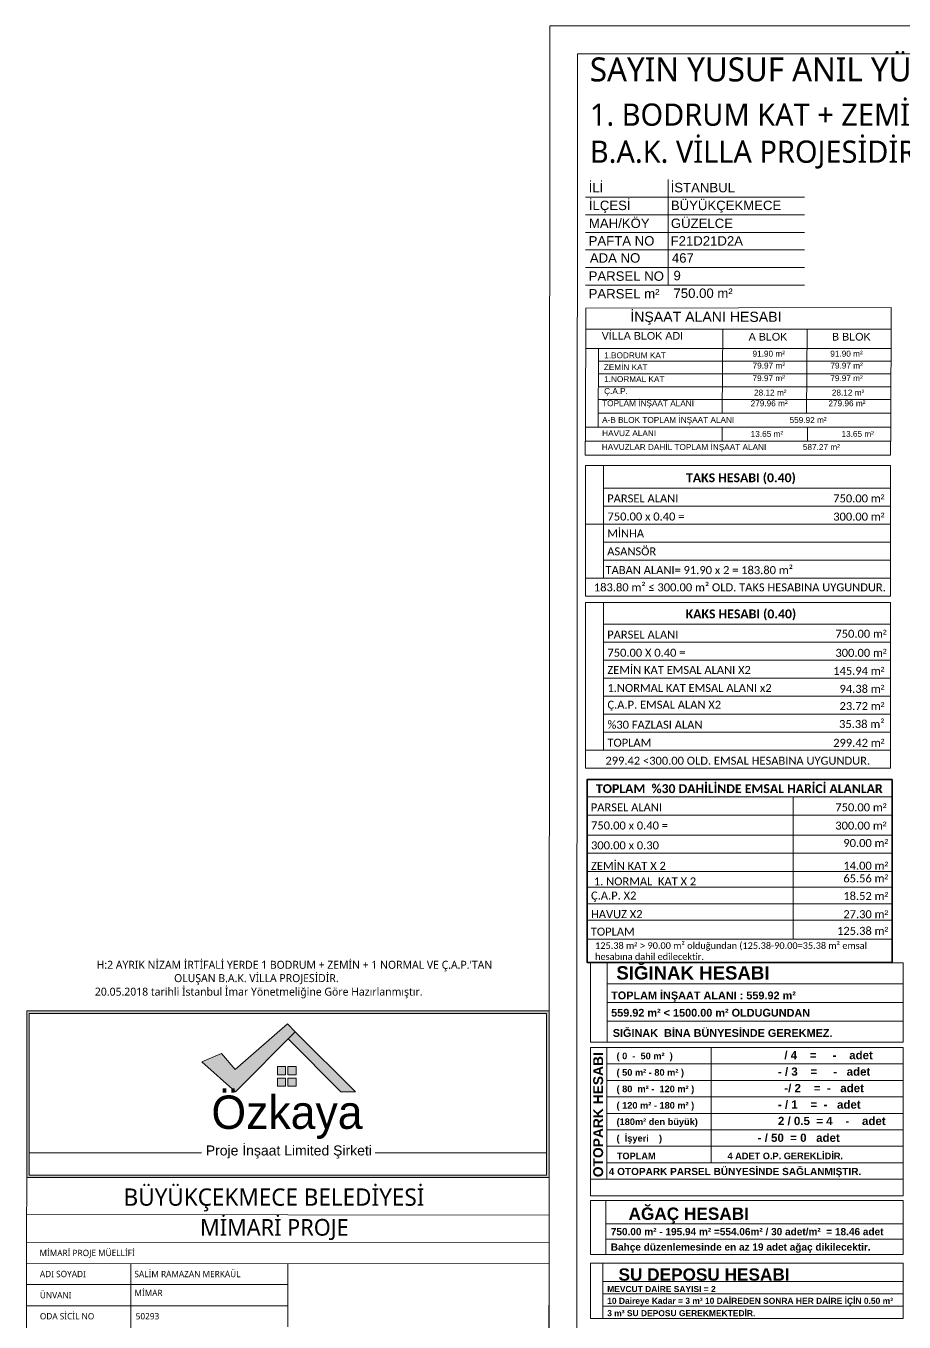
# Model space of a CAD drawing. Header units: millimetres. Extents: x 14753 to 45183, y 5640 to 19518.
# Drawn here: x 14753 to 16334, y 17179 to 19513 of the extents above; entities that cross this region are included whole.
import ezdxf

# ---------------------------------------------------------------- set-up
doc = ezdxf.new("R2010")
doc.units = ezdxf.units.MM
for name, color, linetype, lineweight in [('CERCEVE', 66, 'Continuous', 0), ('k tarama', 252, 'Continuous', 9), ('YAZI', 1, 'Continuous', 0)]:
    doc.layers.add(name, color=color, linetype=linetype, lineweight=lineweight)
doc.layers.add('YAzı', color=7, linetype='Continuous')
doc.styles.add('PAFTA', font='arialbd.ttf')
doc.styles.get("Standard").update_dxf_attribs({"font": 'arial.ttf'})
doc.styles.add('style1', font='arial.ttf', dxfattribs={"height": 10})

# ---------------------------------------------------------------- blocks, each defined once
blk = doc.blocks.new('logo')
at = {"layer": 'k tarama'}
h = blk.add_hatch(color=256, dxfattribs=at)
h.dxf.hatch_style = 1
h.set_gradient(color1=(173, 173, 173), color2=(173, 173, 173), tint=1)
h.paths.add_polyline_path([(-178.6, 6822.9), (-178.6, 6622.9), (448.2, 6622.9), (448.2, 6822.9)])
h.paths.add_polyline_path([(-175.6, 6819.9), (-175.6, 6625.9), (445.2, 6625.9), (445.2, 6819.9)], flags=16)
h.paths.add_polyline_path([(31.3, 6761.6), (55.1, 6771.6), (71.6, 6752.7), (134.4, 6807.5), (143.4, 6798), (215.8, 6725.6), (198.3, 6725.6), (135.1, 6789.5), (71.9, 6725.6)], flags=0)
h.paths.add_polyline_path([(122.1, 6756), (132, 6756), (132, 6746.3), (122.1, 6746.3)], flags=0)
h.paths.add_polyline_path([(122.1, 6742.1), (132, 6742.1), (132, 6732.4), (122.1, 6732.4)], flags=0)
h.paths.add_polyline_path([(134.8, 6756), (144.7, 6756), (144.7, 6746.3), (134.8, 6746.3)], flags=0)
h.paths.add_polyline_path([(134.8, 6742.1), (144.7, 6742.1), (144.7, 6732.4), (134.8, 6732.4)], flags=0)
h.paths.add_polyline_path([(31.9, 6640.3), (237.3, 6640.3), (237.3, 6665), (31.9, 6665)], flags=8)
h.paths.add_polyline_path([(33, 6650.3), (249.2, 6650.3), (249.2, 6731.3), (33, 6731.3)], flags=8)
h = blk.add_hatch(color=256, dxfattribs=at)
h.dxf.hatch_style = 1
h.set_gradient(color1=(173, 173, 173), color2=(173, 173, 173), tint=1)
h.paths.add_polyline_path([(71.9, 6725.6), (135.1, 6789.5), (143.4, 6797.9), (143.4, 6797.9), (134.4, 6807.5), (71.6, 6752.7), (55.1, 6771.6), (31.3, 6761.6)])
h = blk.add_hatch(color=256, dxfattribs=at)
h.dxf.hatch_style = 1
h.set_gradient(color1=(132, 132, 132), color2=(132, 132, 132), tint=1)
h.paths.add_polyline_path([(143.4, 6797.9), (135.1, 6789.5), (198.3, 6725.6), (215.8, 6725.6)])
h = blk.add_hatch(color=256, dxfattribs=at)
h.dxf.hatch_style = 1
h.set_gradient(color1=(132, 132, 132), color2=(132, 132, 132), tint=1)
h.paths.add_polyline_path([(132, 6756), (122.1, 6756), (122.1, 6746.3), (132, 6746.3)])
h.paths.add_polyline_path([(134.8, 6746.3), (144.7, 6746.3), (144.7, 6756), (134.8, 6756)])
h.paths.add_polyline_path([(144.7, 6732.4), (144.7, 6742.1), (134.8, 6742.1), (134.8, 6732.4)])
h.paths.add_polyline_path([(132, 6742.1), (122.1, 6742.1), (122.1, 6732.4), (132, 6732.4)])
for p, q in [((31.1, 6652.4), (-175.6, 6652.4)), ((445.2, 6652.4), (239.4, 6652.4))]:
    blk.add_line(p, q, dxfattribs=at)
for points in [[(-178.6, 6822.9), (448.2, 6822.9), (448.2, 6622.9), (-178.6, 6622.9)], [(-175.6, 6819.9), (445.2, 6819.9), (445.2, 6625.9), (-175.6, 6625.9)], [(122.1, 6756), (132, 6756), (132, 6746.3), (122.1, 6746.3)], [(134.8, 6756), (144.7, 6756), (144.7, 6746.3), (134.8, 6746.3)], [(122.1, 6742.1), (132, 6742.1), (132, 6732.4), (122.1, 6732.4)], [(134.8, 6742.1), (144.7, 6742.1), (144.7, 6732.4), (134.8, 6732.4)]]:
    blk.add_lwpolyline(points, close=True, dxfattribs=at)
for points in [[(55.1, 6771.6), (71.6, 6752.7), (134.4, 6807.5), (143.4, 6797.9), (71.9, 6725.6), (31.3, 6761.6), (55.1, 6771.6)], [(143.4, 6797.9), (215.8, 6725.6), (198.3, 6725.6), (135.1, 6789.5), (143.4, 6797.9)]]:
    blk.add_lwpolyline(points, dxfattribs=at)
at = {"layer": 'k tarama', "attachment_point": 1}
for s, width, insert, char_height in [('{\\fAthelas|b0|i0|c162|p0;Ö\\fAthelas|b0|i0|c0|p0;zkaya}', 238.683, (43, 6721.3), 40), ('Proje İnşaat Limited Şirketi', 529.097, (36.2, 6661.4), 12)]:
    blk.add_mtext_dynamic_manual_height_columns(s, width=width, gutter_width=12.5, heights=[0], dxfattribs=dict(at, insert=insert, char_height=char_height))

msp = doc.modelspace()

# ---------------------------------------------------------------- linework, layer by layer
at = {"layer": 'CERCEVE'}
for p, q in [((15909.5, 19045.7, -574.2), (15909.5, 19236.4, -574.2)), ((15760.3, 19204.6, -574.2), (16154.6, 19204.6, -574.2)), ((15760.3, 19172.8, -574.2), (16154.6, 19172.8, -574.2)), ((15760.3, 19141, -574.2), (16154.6, 19141, -574.2)), ((15760.3, 19109.3, -574.2), (16154.6, 19109.3, -574.2)), ((15760.3, 19077.5, -574.2), (16154.6, 19077.5, -574.2)), ((15760.3, 19045.7, -574.2), (16154.6, 19045.7, -574.2)), ((15761.1, 18966.8, -229.7), (16310.8, 18966.8, -229.7)), ((16007.6, 18966.8, -229.7), (16006.6, 18815.1, -229.7)), ((16159.6, 18966.8, -229.7), (16158.6, 18815.1, -229.7)), ((15761.1, 18931.8, -229.7), (16310.7, 18931.8, -229.7)), ((15783.1, 18790.1, -229.7), (15783.9, 18931.8, -229.7)), ((15783.8, 18909.1, -229.7), (16310.7, 18909.1, -229.7)), ((15783.8, 18886.1, -229.7), (16310.6, 18886.1, -229.7)), ((15783.8, 18863.1, -229.7), (16310.5, 18863.1, -229.7)), ((15783.7, 18840.4, -229.7), (16310.3, 18840.4, -229.7)), ((15783.7, 18815.4, -229.7), (16310.3, 18815.4, -229.7)), ((16006.5, 18790.1, -229.7), (16006.5, 18765.1, -229.7)), ((16160.4, 18790.1, -229.7), (16160.4, 18765.1, -229.7)), ((15760.4, 18721.2, -229.7), (15760.4, 18486.3, -229.7)), ((16309.4, 18721.2, -229.7), (15760.4, 18721.2, -229.7)), ((15792.8, 18721.2, -229.7), (15792.8, 18518.7, -229.7)), ((16309.4, 18486.3, -229.7), (16309.4, 18721.2, -229.7)), ((15792.8, 18680.7, -229.7), (16309.4, 18680.7, -229.7)), ((15792.8, 18648.3, -229.7), (16309.4, 18648.3, -229.7)), ((15760.4, 18615.9, -229.7), (16309.4, 18615.9, -229.7)), ((15792.8, 18583.5, -229.7), (16309.4, 18583.5, -229.7)), ((15792.8, 18551.1, -229.7), (16309.4, 18551.1, -229.7)), ((15760.4, 18518.7, -229.7), (16309.4, 18518.7, -229.7)), ((15760.4, 18486.3, -229.7), (16309.4, 18486.3, -229.7)), ((15760.4, 18474.7, -229.7), (15760.4, 18176.4, -229.7)), ((15760.4, 18474.7, -229.7), (16309.4, 18474.7, -229.7)), ((15792.8, 18474.7, -229.7), (15792.8, 18208.8, -229.7)), ((16309.4, 18176.4, -229.7), (16309.4, 18474.7, -229.7)), ((15792.8, 18435.6, -229.7), (16309.4, 18435.6, -229.7)), ((15792.8, 18403.2, -229.7), (16309.4, 18403.2, -229.7)), ((15792.8, 18370.8, -229.7), (16309.4, 18370.8, -229.7)), ((15792.8, 18338.4, -229.7), (16309.4, 18338.4, -229.7)), ((15792.8, 18306, -229.7), (16309.4, 18306, -229.7)), ((15792.8, 18273.6, -229.7), (16309.4, 18273.6, -229.7)), ((15792.8, 18241.2, -229.7), (16309.4, 18241.2, -229.7)), ((15760.4, 18208.8, -229.7), (16309.4, 18208.8, -229.7)), ((15760.4, 18176.4, -229.7), (16309.4, 18176.4, -229.7)), ((15763.3, 18124.6, -229.7), (16312.3, 18124.6, -229.7)), ((16134.3, 18124.6, -229.7), (16134.3, 18023.3, -229.7)), ((15763.3, 18091.8, -229.7), (16312.3, 18091.8, -229.7)), ((15763.3, 18056.1, -229.7), (16312.3, 18056.1, -229.7)), ((15763.3, 18023.3, -229.7), (16312.3, 18023.3, -229.7)), ((16134.3, 18023.3, -229.7), (16134.3, 17868.5, -229.7)), ((15763.3, 17990.5, -229.7), (16312.3, 17990.5, -229.7)), ((15763.3, 17962.5, -229.7), (16312.3, 17962.5, -229.7)), ((15763.3, 17932.5, -229.7), (16312.3, 17932.5, -229.7)), ((15763.3, 17902.6, -229.7), (16312.3, 17902.6, -229.7)), ((15763.3, 17868.5, -229.7), (16312.3, 17868.5, -229.7)), ((15769.3, 17826, 344.5), (16332.5, 17826, 344.5)), ((15769.3, 17826, 344.5), (16332.5, 17826, 344.5)), ((15769.3, 17826, 344.5), (16332.5, 17826, 344.5)), ((15769.3, 17826, 344.5), (15769.3, 17683.5, 344.5)), ((15769.3, 17826, 344.5), (16332.5, 17826, 344.5)), ((15799.3, 17683.5, 344.5), (15799.3, 17826, 344.5)), ((16332.5, 17683.5, 344.5), (16332.5, 17826, 344.5)), ((15799.3, 17788.5, 344.5), (16332.5, 17788.5, 344.5)), ((15799.3, 17754.7, 344.5), (16332.5, 17754.7, 344.5)), ((15799.3, 17721, 344.5), (16332.5, 17721, 344.5)), ((15769.3, 17683.5, 344.5), (16332.5, 17683.5, 344.5)), ((15769.3, 17673.7, 344.5), (16332.5, 17673.7, 344.5)), ((16332.5, 17406.9, 344.5), (16332.5, 17673.7, 344.5)), ((15799, 17644, 344.5), (16332.5, 17644, 344.5)), ((14754.6, 17372.8), (15695.1, 17372, -135.7)), ((14754.6, 17322.8), (15695.1, 17322, -135.7)), ((14754.6, 17284.8), (15695.1, 17284, -135.7)), ((14942.2, 17284.7, 114.5), (14942.2, 17132.8, 126)), ((15224.9, 17284.2, 145.7), (15224.9, 17170.7, -67.9)), ((14754.8, 17246.8, 0.1), (15224.9, 17246.8, 0.1)), ((14754.8, 17208.8, 0.1), (15224.9, 17208.8, 0.1))]:
    msp.add_line(p, q, dxfattribs=at)
at = {"layer": 'CERCEVE', "linetype": 'Continuous'}
for p, q in [((15769.3, 17673.7, 344.5), (15769.3, 17406.9, 344.5)), ((15799, 17436.5, 344.5), (15799, 17673.7, 344.5)), ((15986.5, 17673.7, 344.5), (15986.5, 17466.2, 344.5)), ((15799, 17614.4, 344.5), (16332.5, 17614.4, 344.5)), ((15799, 17584.7, 344.5), (16332.5, 17584.7, 344.5)), ((15799, 17555.1, 344.5), (16332.5, 17555.1, 344.5)), ((15799, 17525.5, 344.5), (16332.5, 17525.5, 344.5)), ((15799, 17495.8, 344.5), (16332.5, 17495.8, 344.5)), ((15799, 17466.2, 344.5), (16332.5, 17466.2, 344.5)), ((15769.3, 17436.5, 344.5), (16332.5, 17436.5, 344.5)), ((15769.3, 17406.9, 344.5), (16332.5, 17406.9, 344.5)), ((15769.3, 17398, 344.5), (16332.5, 17398, 344.5)), ((15769.3, 17398, 344.5), (15769.3, 17301.1, 344.5)), ((15797, 17301.1, 344.5), (15797, 17398, 344.5)), ((16332.5, 17301.1, 344.5), (16332.5, 17398, 344.5)), ((15797, 17356.5, 344.5), (16332.5, 17356.5, 344.5)), ((15797, 17328.8, 344.5), (16332.5, 17328.8, 344.5)), ((15769.3, 17301.1, 344.5), (16332.5, 17301.1, 344.5)), ((15769.3, 17285.7, 344.5), (15769.3, 17186, 344.5)), ((15769.3, 17285.7, 344.5), (16332.5, 17285.7, 344.5)), ((15791.5, 17285.7, 344.5), (15791.5, 17186, 344.5)), ((16332.5, 17285.7, 344.5), (16332.5, 17186, 344.5)), ((15791.5, 17252.5, 344.5), (16332.5, 17252.5, 344.5)), ((15791.5, 17230.3, 344.5), (16332.5, 17230.3, 344.5)), ((15791.5, 17208.2, 344.5), (16332.5, 17208.2, 344.5)), ((15769.3, 17186, 344.5), (16332.5, 17186, 344.5)), ((15791.5, 17186, 344.5), (16332.5, 17186, 344.5))]:
    msp.add_line(p, q, dxfattribs=at)
at = {"layer": 'CERCEVE'}
msp.add_lwpolyline([(15693.9, 15622.6), (15696.3, 19512.6), (17976.9, 19512.6), (17976.9, 15622.6), (15693.9, 15622.6)], dxfattribs=at)
for points in [[(15743.9, 15672.6), (15746.3, 19462.6), (17949.4, 19462.6), (17946.9, 15672.6)], [(14753.4, 15622.5), (14754.9, 17739.5), (15695.4, 17739.6), (15693.9, 15622.6)]]:
    msp.add_lwpolyline(points, close=True, dxfattribs=at)
at = {"layer": 'CERCEVE', "lineweight": 0, "elevation": -229.7}
msp.add_lwpolyline([(15760.4, 18790.1), (15761.2, 19004.6), (16311, 19005.8), (16310.2, 18790.1)], close=True, dxfattribs=at)
at = {"layer": 'CERCEVE', "elevation": -229.7}
for points in [[(15760.4, 18765.1), (16310.4, 18765.1), (16310.4, 18790.1), (15760.4, 18790.1)], [(15759.7, 18740.1), (16309.7, 18740.1), (16309.7, 18765.1), (15759.7, 18765.1)]]:
    msp.add_lwpolyline(points, close=True, dxfattribs=at)
at = {"layer": 'CERCEVE', "lineweight": 35, "elevation": -229.7}
msp.add_lwpolyline([(16312.3, 18155.9), (16312.3, 17826.7), (15763.3, 17826.7), (15763.3, 18155.9)], close=True, dxfattribs=at)

# ---------------------------------------------------------------- block references
at = {"layer": 'k tarama', "xscale": 1.5, "yscale": 1.5, "zscale": 1.5}
msp.add_blockref('logo', (15022.8, 7505.2), dxfattribs=at)

# ---------------------------------------------------------------- texts
at = {"layer": 'YAZI', "insert": (15775.6, 18494.6, -229.7), "char_height": 14.4017, "width": 578.588, "attachment_point": 7}
msp.add_mtext('\\pt187.22177;{\\fCalibri|b0|i0|c162|p34;183.80 m² \\fCalibri|b0|i0|c0|p34;≤\\fCalibri|b0|i0|c162|p34; 300.00 m² OLD. TAKS HESABINA UYGUNDUR.}', dxfattribs=at)
at = {"layer": 'YAZI', "lineweight": 35, "insert": (15796.4, 18182.5, -229.7), "char_height": 14.402, "width": 593.039, "attachment_point": 7}
msp.add_mtext('{\\fCalibri|b0|i0|c162|p34;299.42 <300.00 OLD. EMSAL HESABINA UYGUNDUR.}', dxfattribs=at)
at = {"layer": 'YAZI', "linetype": 'Continuous', "insert": (15777.8, 17831.3, -459.4), "char_height": 11.849, "width": 524.556, "attachment_point": 7, "style": 'PAFTA'}
msp.add_mtext('{\\fCalibri|b0|i0|c162|p34;125.38 \\fCalibri|b0|i0|c0|p34;m\\fArial|b0|i0|c162|p34;² >\\fCalibri|b0|i0|c162|p34; 90.00 m² olduğundan (125.38-90.00=35.38 m² emsal hesabına dahil edilecektir. }', dxfattribs=at)
at = {"layer": 'YAzı', "lineweight": 5}
for s, height, p in [('İLİ', 16.95, (15766.2, 19213.2, -574.2)), ('İSTANBUL', 16.95, (15913.8, 19213.2, -574.2)), ('İLÇESİ', 16.95, (15766.6, 19181.1, -574.2)), ('BÜYÜKÇEKMECE', 16.953, (15914.2, 19181.1, -574.2)), ('MAH/KÖY', 16.95, (15766.7, 19148.8, -574.2)), ('GÜZELCE', 16.95, (15914.2, 19148.8, -574.2)), ('PAFTA NO', 16.95, (15766.2, 19117.2, -574.2)), ('ADA NO', 16.95, (15768.4, 19086.5, -574.2)), ('467', 16.95, (15916, 19086.5, -574.2)), ('PARSEL NO', 16.95, (15766.2, 19053.8, -574.2)), ('9', 17, (15918.9, 19054.8, -574.2)), ('PARSEL m²', 16.95, (15766.2, 19022, -574.2)), ('750.00 m²', 16.95, (15918.9, 19023, -574.2))]:
    msp.add_text(s, height=height, rotation=0, dxfattribs=at).set_placement(p)
at = {"layer": 'YAzı', "lineweight": 0}
msp.add_text('F21D21D2A', height=16.94, dxfattribs=at).set_placement((15913.8, 19117.2, -574.2))
at = {"layer": 'YAzı', "linetype": 'Continuous', "style": 'PAFTA'}
for s, height, p in [('SIĞINAK HESABI', 24, (15816.1, 17796, 344.5)), ('559.92 m² < 1500.00 m² OLDUGUNDAN', 14, (15806.7, 17729.2, 344.5)), ('SIĞINAK  BİNA BÜNYESİNDE GEREKMEZ.', 14, (15809.6, 17692.8, 344.5)), ('( 0  -  50 m²  )', 11.856, (15816.4, 17652.5, 344.5)), ('  / 4    =     -    adet', 14.82, (16106.9, 17652.5, 344.5)), ('( 50 m² - 80 m² )', 11.856, (15816.4, 17622.8, 344.5)), ('- / 3    =     -   adet', 14.82, (16106.9, 17622.9, 344.5)), ('( 80  m² -  120 m² )', 11.856, (15816.4, 17593.2, 344.5)), ('  -/ 2    =  -   adet', 14.82, (16106.9, 17593.2, 344.5)), ('( 120 m² - 180 m² )', 11.856, (15816.4, 17563.6, 344.5)), ('- / 1    =  -   adet', 14.82, (16106.9, 17563.6, 344.5)), ('(180m² den büyük)', 11.856, (15816.4, 17534, 344.5)), ('2 / 0.5  = 4    -    adet', 14.82, (16106.9, 17534, 344.5)), ('(  İşyeri    )', 11.856, (15816.4, 17504.3, 344.5)), ('- / 50  = 0   adet', 14.82, (16070.4, 17503.8, 344.5)), ('TOPLAM ', 11.86, (15816.9, 17472.5, 344.5)), ('4 ADET O.P. GEREKLİDİR. ', 11.856, (16016.1, 17472.5, 344.5)), ('4 OTOPARK PARSEL BÜNYESİNDE SAĞLANMIŞTIR.', 12.925, (15802.5, 17444, 344.5)), ('AĞAÇ HESABI', 22.157, (15838, 17363.4, 344.5)), ('750.00 m² - 195.94 m² =554.06m² / 30 adet/m²  = 18.46 adet', 12.925, (15806.1, 17335.7, 344.5)), ('Bahçe düzenlemesinde en az 19 adet ağaç dikilecektir.', 12.925, (15806.1, 17308, 344.5)), ('SU DEPOSU HESABI', 22.157, (15820, 17253.9, 344.5)), ('MEVCUT DAİRE SAYISI = 2', 10.87, (15799.6, 17233.4, 344.5)), ('10 Daireye Kadar = 3 m³ 10 DAİREDEN SONRA HER DAİRE İÇİN 0.50 m³ ', 10.87, (15799.6, 17212.2, 344.5)), ('3 m³ SU DEPOSU GEREKMEKTEDİR.', 10.87, (15799.6, 17190, 344.5))]:
    msp.add_text(s, height=height, dxfattribs=at).set_placement(p)
at = {"layer": 'YAzı', "lineweight": 35, "style": 'PAFTA'}
msp.add_text('TOPLAM İNŞAAT ALANI : 559.92 m² ', height=14, dxfattribs=at).set_placement((15806.7, 17760.4, 344.5))
at = {"layer": 'YAzı', "linetype": 'Continuous', "style": 'PAFTA'}
msp.add_text('OTOPARK HESABI', height=17.784, rotation=90, dxfattribs=at).set_placement((15792.2, 17440.2, 344.5))
at = {"layer": 'YAzı', "attachment_point": 1, "style": 'style1'}
for s, width, insert, char_height in [("\\pt648;{\\fSegoe UI|b0|i0|c162|p34;SAYIN YUSUF ANIL YÜCELE'E AİT B.A.K. VİLLA PROJESİDİR.}", 5032.612, (15768.4, 19455.9), 43.2), ("\\pt600;{\\fSegoe UI|b0|i0|c162|p34;1. BODRUM KAT + ZEMİN KAT + 1 NORMAL KAT + Ç.A.P'TAN OLUŞAN B.A.K. VİLLA PROJESİDİR.}", 1673.632, (15768.4, 19372.9), 40)]:
    msp.add_mtext_dynamic_manual_height_columns(s, width=width, gutter_width=12.5, heights=[0], dxfattribs=dict(at, insert=insert, char_height=char_height))
at = {"layer": 'YAzı', "linetype": 'Continuous', "attachment_point": 1, "style": 'PAFTA'}
for s, width, gutter_width, insert, char_height in [('{\\fArial|b0|i0|c162|p34;İNŞAAT ALANI HESABI}', 280.761, 37.8, (15841.2, 18998.1, -229.7), 18.165), ('{\\fArial|b0|i0|c162|p34;VİLLA BLOK ADI}', 149.029, 49.2, (15789.7, 18961.6, -298.6), 13.775), ('{\\fArial|b0|i0|c162|p34;A BLOK }', 114.638, 37.8, (16054.2, 18960, -229.7), 13.775), ('{\\fArial|b0|i0|c162|p34;B BLOK }', 114.638, 37.8, (16204.2, 18960, -229.7), 13.775), ('{\\fArial|b0|i0|c162|p34;1.BODRUM KAT}', 114.638, 37.8, (15794.2, 18925, -229.7), 10.596), ('\\pi48.66817;{\\fArial|b0|i0|c162|p34;91.90 m²}', 114.638, 37.8, (16012.5, 18927.9, -229.7), 10.596), ('\\pi48.66817;{\\fArial|b0|i0|c162|p34;91.90 m²}', 114.638, 37.8, (16152.5, 18927.9, -229.7), 10.596), ('{\\fArial|b0|i0|c162|p34;ZEMİN KAT}', 114.638, 37.8, (15793.4, 18903.6, -229.7), 10.596), ('\\pi48.66817;{\\fArial|b0|i0|c162|p34;79.97 m²}', 114.638, 37.8, (16012.6, 18906.5, -229.7), 10.596), ('\\pi48.66817;{\\fArial|b0|i0|c162|p34;79.97 m²}', 114.638, 37.8, (16152.6, 18906.5, -229.7), 10.596), ('{\\fArial|b0|i0|c162|p34;1.NORMAL KAT}', 114.638, 37.8, (15794.1, 18882.1, -229.7), 10.596), ('\\pi48.66817;{\\fArial|b0|i0|c162|p34;79.97 m²}', 114.638, 37.8, (16012.5, 18883.8, -229.7), 10.596), ('\\pi48.66817;{\\fArial|b0|i0|c162|p34;79.97 m²}', 114.638, 37.8, (16152.5, 18883.8, -229.7), 10.596), ('{\\fArial|b0|i0|c162|p34;Ç.A.P. }', 114.638, 37.8, (15794.1, 18860.6, -229.7), 10.596), ('\\pi57.1682;{\\fArial|b0|i0|c162|p34;28.12 m²}', 138.09, 37.8, (16006.8, 18857.9, -229.7), 10.596), ('\\pi57.1682;{\\fArial|b0|i0|c162|p34;28.12 m²}', 138.09, 37.8, (16146.8, 18857.9, -229.7), 10.596), ('{\\fArial|b0|i0|c162|p34;TOPLAM İNŞAAT ALANI}', 329.075, 37.8, (15790.5, 18838.7, -229.7), 10.596), ('\\pi41.61367;{\\fArial|b0|i0|c162|p34;279.96 m²}', 191.056, 37.8, (16016.2, 18838.5, -229.7), 10.596), ('\\pi41.61367;{\\fArial|b0|i0|c162|p34;279.96 m²}', 191.056, 37.8, (16156.2, 18838.5, -229.7), 10.596), ('{\\fArial|b0|i0|c162|p34;A-B BLOK TOPLAM İNŞAAT ALANI}', 329.075, 37.8, (15790.5, 18808.7, -229.7), 10.596), ('\\pi41.61367;{\\fArial|b0|i0|c162|p34;559.92 m²}', 191.056, 37.8, (16086.2, 18808.5, -229.7), 10.596), ('{\\fArial|b0|i0|c162|p34;HAVUZ ALANI          }', 186.81, 37.8, (15790.5, 18784.8, -229.7), 10.596), ('\\pi41.61367;{\\fArial|b0|i0|c162|p34;13.65 m²}', 191.056, 37.8, (16016.2, 18783.5, -229.7), 10.596), ('\\pi41.61367;{\\fArial|b0|i0|c162|p34;13.65 m²}', 191.056, 37.8, (16179.7, 18783.5, -229.7), 10.596), ('{\\fArial|b0|i0|c162|p34;HAVUZLAR DAHİL TOPLAM İNŞAAT ALANI                587.27 m²}', 493.588, 37.8, (15789.9, 18759.8, -229.7), 10.596)]:
    msp.add_mtext_dynamic_manual_height_columns(s, width=width, gutter_width=gutter_width, heights=[0], dxfattribs=dict(at, insert=insert, char_height=char_height))
at = {"layer": 'YAzı', "lineweight": 35}
for s, insert, char_height, width, attachment_point in [('\\pt56.00651;{\\fCalibri|b1|i0|c162|p34;TAKS HESABI (0.40)}', (16040.3, 18687.5, -229.7), 16.002, 494.996, 8), ('{\\fCalibri|b0|i0|c162|p34;PARSEL ALANI}', (15799.6, 18654.7, -229.7), 14.402, 336.464, 7), ('{\\fCalibri|b0|i0|c162|p34;750.00 \\fCalibri|b0|i0|c0|p34;m}²', (16298.7, 18654.7, -229.7), 14.402, 131.225, 9), ('{\\fCalibri|b0|i0|c162|p34;750.00 x 0.40 =}', (15800.1, 18622.1, -229.7), 14.402, 259.24, 7), ('{\\fCalibri|b0|i0|c162|p34;300.00 \\fCalibri|b0|i0|c0|p34;m}²', (16298.7, 18621.9, -229.7), 14.402, 131.225, 9), ('{\\fCalibri|b0|i0|c162|p34;MİNHA}', (15799.6, 18591.8, -229.7), 14.402, 283.054, 7), ('{\\fCalibri|b0|i0|c162|p34;ASANSÖR}', (15799.6, 18559.4, -229.7), 14.402, 283.054, 7), ('{\\fCalibri|b0|i0|c162|p34;TABAN ALANI= 91.90 x 2 = 183.80 m²}', (15796.6, 18525.6, -229.7), 14.402, 400.89, 7), ('\\pt56.007;{\\fCalibri|b1|i0|c162|p34;KAKS HESABI (0.40)}', (16040.3, 18442.4, -229.7), 16.002, 495, 8), ('{\\fCalibri|b0|i0|c162|p34;PARSEL ALANI}', (15799.6, 18409.6, -229.7), 14.402, 336.467, 7), ('{\\fCalibri|b0|i0|c162|p34;750.00\\fCalibri|b0|i0|c0|p34; m}²', (16302.6, 18411.1, -229.7), 14.402, 131.226, 9), ('{\\fCalibri|b0|i0|c162|p34;\\P750.00 X 0.40 =}', (15800, 18376.9, -229.7), 14.402, 259.242, 7), ('{\\fCalibri|b0|i0|c162|p34;300.00 \\fCalibri|b0|i0|c0|p34;m}²', (16302.6, 18376.7, -229.7), 14.402, 131.226, 9), ('{\\fCalibri|b0|i0|c162|p34;ZEMİN KAT EMSAL ALANI X2 }', (15800, 18345.9, -229.7), 14.402, 415.589, 7), ('{\\fCalibri|b0|i0|c162|p34;145.94 \\fCalibri|b0|i0|c0|p34;m}²', (16298.7, 18344.3, -229.7), 14.402, 131.226, 9), ('{\\fCalibri|b0|i0|c162|p34;1.NORMAL KAT EMSAL ALANI x2}', (15800, 18313.5, -229.7), 14.402, 415.589, 7), ('{\\fCalibri|b0|i0|c162|p34;94.38 \\fCalibri|b0|i0|c0|p34;m}²', (16298.7, 18311.9, -229.7), 14.402, 131.226, 9), ('{\\fCalibri|b0|i0|c162|p34;Ç.A.P. EMSAL ALAN X2}', (15800, 18279.7, -229.7), 14.402, 348.907, 7), ('{\\fCalibri|b0|i0|c162|p34;23.72\\fCalibri|b0|i0|c0|p34; m}²', (16298.7, 18280.9, -229.7), 14.402, 131.226, 9), ('{\\fCalibri|b0|i0|c162|p34;%30 FAZLASI ALAN}', (15800, 18247.3, -229.7), 14.402, 348.907, 7), ('{\\fCalibri|b0|i0|c162|p34;35.38 m²}', (16298.7, 18248.5, -229.7), 14.402, 131.226, 9), ('{\\fCalibri|b0|i0|c162|p34;TOPLAM}', (15800, 18214.9, -229.7), 14.402, 348.907, 7), ('{\\fCalibri|b0|i0|c162|p34;299.42 \\fCalibri|b0|i0|c0|p34;m}²', (16298.7, 18214.7, -229.7), 14.402, 131.226, 9), ('\\pt62.23;{\\fCalibri|b1|i0|c162|p34;TOPLAM  %30 DAHİLİNDE EMSAL HARİCİ\\fCalibri|b1|i0|c0|p34; ALANLAR}', (16037.4, 18131.4, -229.7), 16.002, 552.328, 8), ('{\\fCalibri|b0|i0|c162|p34;PARSEL ALANI}', (15770.1, 18098.6, -229.7), 14.402, 283.057, 7), ('{\\fCalibri|b0|i0|c162|p34;750.00 \\fCalibri|b0|i0|c0|p34;m}²', (16302.4, 18098.6, -229.7), 14.402, 131.226, 9), ('{\\fCalibri|b0|i0|c162|p34;750.00 x 0.40 =}', (15770.5, 18065.9, -229.7), 14.402, 259.242, 7), ('{\\fCalibri|b0|i0|c162|p34;300.00\\fCalibri|b0|i0|c0|p34; m}²', (16302.4, 18065.7, -229.7), 14.402, 131.226, 9), ('{\\fCalibri|b0|i0|c162|p34;300.00 x 0.30}', (15770.5, 18030.2, -229.7), 14.402, 316.834, 7), ('{\\fCalibri|b0|i0|c162|p34;90.00 \\fCalibri|b0|i0|c0|p34;m}²', (16305.5, 18034.3, -229.7), 14.402, 131.226, 9), ('{\\fCalibri|b0|i0|c162|p34;ZEMİN KAT X 2 }', (15770.5, 17993.4, -229.7), 14.402, 316.834, 7), ('{\\fCalibri|b0|i0|c162|p34;14.00\\fCalibri|b0|i0|c0|p34; m}²', (16305.5, 17993.6, -229.7), 14.402, 131.226, 9), ('{\\fCalibri|b0|i0|c162|p34; 1. NORMAL  KAT X 2 }', (15770.5, 17965.3, -229.7), 14.402, 316.834, 7), ('{\\fCalibri|b0|i0|c162|p34;65.56\\fCalibri|b0|i0|c0|p34; m}²', (16305.5, 17970.7, -229.7), 14.402, 131.226, 9), ('{\\fCalibri|b0|i0|c162|p34;Ç.A.P. X2}', (15770.5, 17936.2, -229.7), 14.402, 316.834, 7), ('{\\fCalibri|b0|i0|c162|p34;18.52 \\fCalibri|b0|i0|c0|p34;m}²', (16305.5, 17939, -229.7), 14.402, 131.226, 9), ('{\\fCalibri|b0|i0|c162|p34;HAVUZ X2}', (15770.5, 17906.3, -229.7), 14.402, 316.834, 7), ('{\\fCalibri|b0|i0|c162|p34;27.30\\fCalibri|b0|i0|c0|p34; m}²', (16305.5, 17906.2, -229.7), 14.402, 131.226, 9), ('{\\fCalibri|b0|i0|c0|p34;TOPLAM}', (15770.1, 17874.9, -229.7), 14.402, 344.479, 7), ('{\\fCalibri|b0|i0|c162|p34;125.38\\fCalibri|b0|i0|c0|p34; m}²', (16305.5, 17876.2, -229.7), 14.402, 131.226, 9)]:
    msp.add_mtext(s, dxfattribs=dict(at, insert=insert, char_height=char_height, width=width, attachment_point=attachment_point))
at = {"layer": 'YAzı', "lineweight": 35, "char_height": 14.4018, "attachment_point": 7}
for s, insert in [("\\pi168.22786;{\\fSegoe UI|b0|i0|c162|p34;H:2 AYRIK NİZAM İRTİFALİ YERDE 1 BODRUM + ZEMİN + 1 NORMAL VE Ç.A.P.'TAN \\P\\pi307.68033;OLUŞAN B.A.K. VİLLA PROJESİDİR.}", (14712.4, 17786.5, -1148.4)), ('\\pi165.11907;{\\fSegoe UI|b0|i0|c162|p34;20.05.2018 tarihli İstanbul İmar Yönetmeliğine Göre Hazırlanmıştır.}', (14712.4, 17762.1, -1148.4))]:
    msp.add_mtext_dynamic_manual_height_columns(s, width=920.51, gutter_width=12.5, heights=[0], dxfattribs=dict(at, insert=insert))
at = {"layer": 'YAzı', "attachment_point": 1}
for s, width, gutter_width, insert, char_height in [('\\pi157.61206;{\\fSegoe UI|b0|i0|c162|p34;BÜYÜKÇEKMECE BELEDİYESİ}', 973.646, 19.4, (14771.6, 17419.9), 31.057), ('\\pi132.726;{\\fSegoe UI|b0|i0|c162|p34;MİMARİ PROJE}', 940.5, 18.8, (14934, 17364.9, -574.2), 30), ('{\\fSegoe UI|b0|i0|c162|p34;MİMARİ PROJE MÜELLİFİ }', 614.01, 12.5, (14777.8, 17309.5, 29.7), 11.4), ('{\\fSegoe UI|b0|i0|c162|p34;ADI SOYADI}', 614.01, 12.5, (14778.5, 17271.6, 0.1), 11.4), ('{\\fSegoe UI|b0|i0|c162|p34;SALİM RAMAZAN MERKAÜL}', 614.01, 12.5, (14948.7, 17271.6, 0.1), 11.4), ('{\\fSegoe UI|b0|i0|c162|p34;ÜNVANI}', 614.01, 12.5, (14778.5, 17233.6, 0.1), 11.4), ('{\\fSegoe UI|b0|i0|c162|p34;MİMAR}', 614.01, 12.5, (14948.7, 17237.5, 0.1), 11.4), ('{\\fSegoe UI|b0|i0|c162|p34;ODA SİCİL NO}', 614.01, 12.5, (14778.5, 17195.6, 0.1), 11.4), ('{\\fSegoe UI|b0|i0|c162|p34;50293}', 614.01, 12.5, (14950.9, 17195.6, 0.1), 11.4)]:
    msp.add_mtext_dynamic_manual_height_columns(s, width=width, gutter_width=gutter_width, heights=[0], dxfattribs=dict(at, insert=insert, char_height=char_height))

doc.saveas('drawing.dxf')
